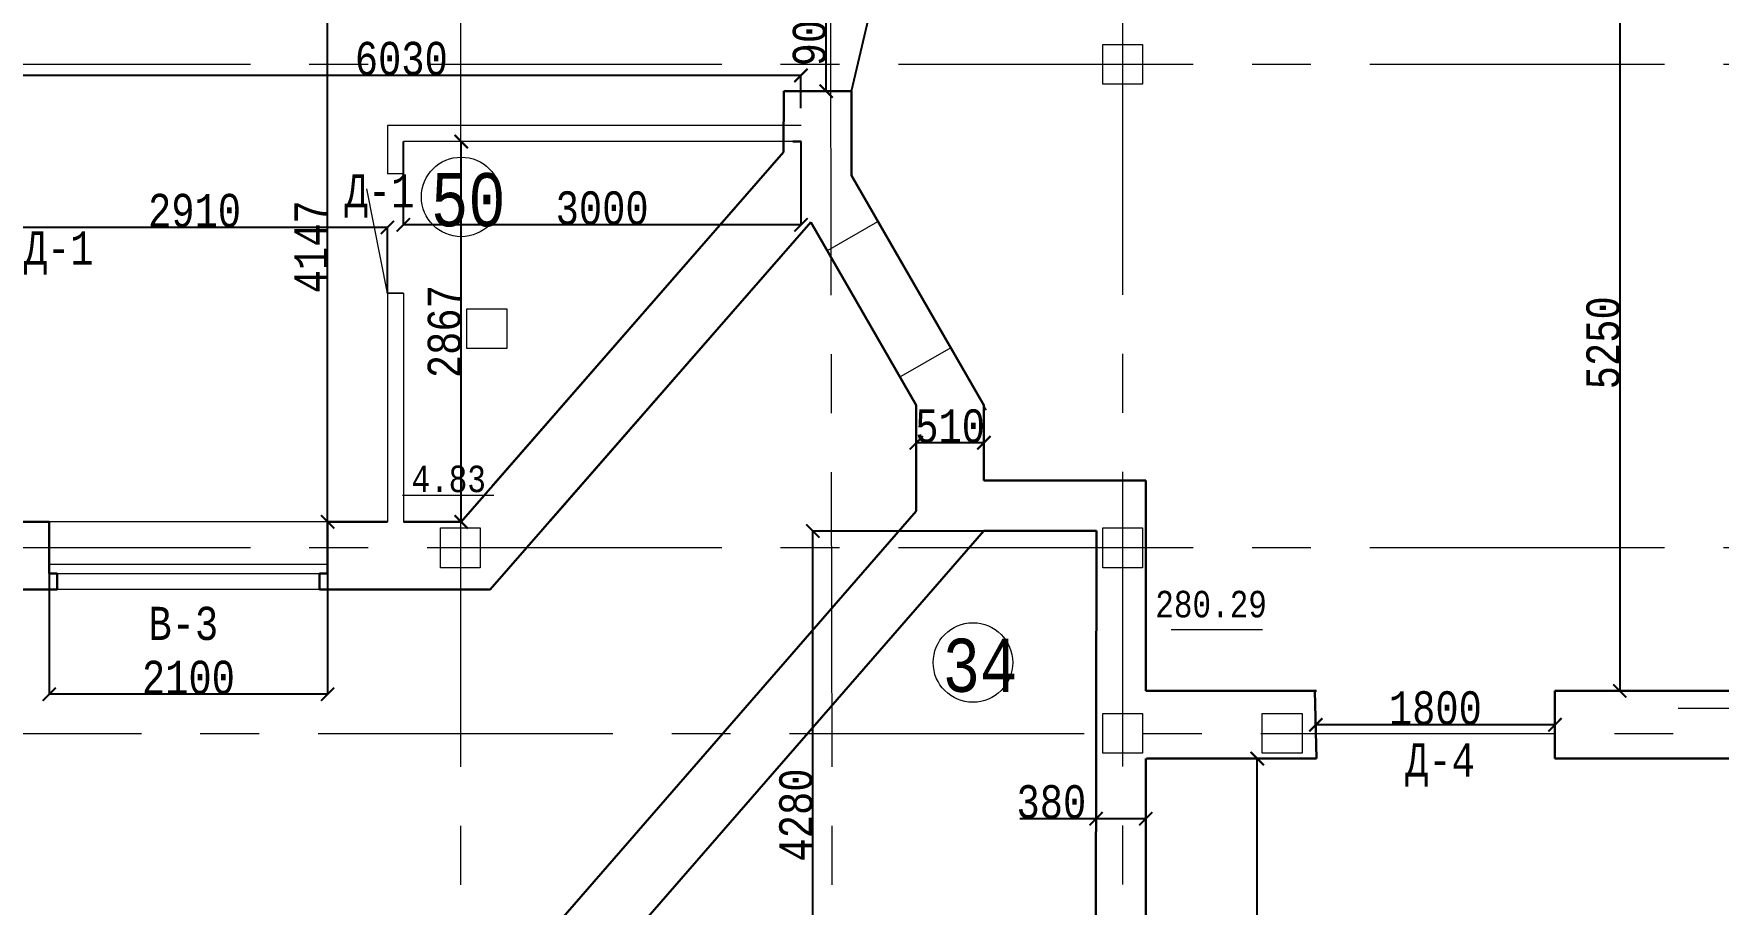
# Model space of a CAD drawing. Header units: millimetres. Extents: x -689206 to 4969298, y -1019800 to 703299.
# Drawn here: x 59896 to 72604, y -639095 to -632532 of the extents above; entities that cross this region are included whole.
import ezdxf

# ---------------------------------------------------------------- set-up
doc = ezdxf.new("R2010")
doc.units = ezdxf.units.MM
doc.linetypes.add('JIS_02_4.0', pattern=[5.5, 4, -1.5])
doc.linetypes.add('осеваяX2', pattern=[101.6, 63.5, -12.7, 12.7, -12.7])
for name, color, linetype, lineweight in [('несущие', 7, 'Continuous', 30), ('ОКНА', 250, 'Continuous', 20), ('ПЕРЕГОРОДКИ', 252, 'Continuous', 9), ('РАЗМЕРЫ', 7, 'Continuous', 9), ('сваи', 7, 'JIS_02_4.0', 30), ('стены', 7, 'Continuous', 20)]:
    doc.layers.add(name, color=color, linetype=linetype, lineweight=lineweight)
doc.layers.add('четотам', color=7, linetype='Continuous')
doc.styles.add('Аннотативный', font='isocteur.ttf', dxfattribs={"width": 0.7, "height": 250})
doc.dimstyles.new('Аннотативный', dxfattribs={"dimscale": 0, "dimtxt": 250, "dimasz": 100, "dimexe": 1.25, "dimexo": 0.625, "dimtad": 1, "dimdec": 0, "dimtxsty": 'Аннотативный', "dimblk": 'ARCHTICK', "dimcen": 2.5, "dimadec": 0, "dimazin": 0, "dimtfac": 1, "dimtdec": 0, "dimtmove": 0, "dimatfit": 3, "dimfxl": 1, "dimarcsym": 0})

# ---------------------------------------------------------------- blocks, each defined once
blk = doc.blocks.new('_ArchTick')
at = {"color": 0, "linetype": 'ByBlock', "const_width": 0.15}
blk.add_lwpolyline([(-0.5, -0.5), (0.5, 0.5)], dxfattribs=at)
blk = doc.blocks.new('*D2742')
at = {"layer": 'Defpoints', "color": 0, "lineweight": 5, "transparency": 16777216}
for p in [(69568, -637742), (69568, -637780), (71372, -637742)]:
    blk.add_point(p, dxfattribs=at)
at = {"layer": 'стены', "color": 0, "lineweight": -2, "transparency": 16777216}
for p, q in [((69568, -637779), (69568, -637741)), ((71372, -637742), (69568, -637742)), ((71372, -637741), (71372, -637741))]:
    blk.add_line(p, q, dxfattribs=at)
at = {"layer": 'стены', "color": 0, "lineweight": -2, "transparency": 16777216, "xscale": 100, "yscale": 100, "zscale": 100, "rotation": 180}
blk.add_blockref('_ArchTick', (69568, -637742), dxfattribs=at)
at = {"layer": 'стены', "color": 0, "lineweight": -2, "transparency": 16777216, "xscale": 100, "yscale": 100, "zscale": 100}
blk.add_blockref('_ArchTick', (71372, -637742), dxfattribs=at)
at = {"layer": 'стены', "color": 0, "lineweight": 5, "transparency": 16777216, "insert": (70470, -637616), "char_height": 250, "attachment_point": 5, "style": 'Аннотативный'}
blk.add_mtext('1800', dxfattribs=at)
blk = doc.blocks.new('*D2760')
at = {"layer": 'Defpoints', "color": 0, "lineweight": 5, "transparency": 16777216}
for p in [(59655, -633992), (59655, -634489), (62564, -634489)]:
    blk.add_point(p, dxfattribs=at)
at = {"layer": 'стены', "color": 0, "lineweight": -2, "transparency": 16777216}
for p, q in [((59655, -634488), (59655, -633991)), ((62564, -633992), (59655, -633992)), ((62564, -634488), (62564, -633991))]:
    blk.add_line(p, q, dxfattribs=at)
at = {"layer": 'стены', "color": 0, "lineweight": -2, "transparency": 16777216, "xscale": 100, "yscale": 100, "zscale": 100, "rotation": 180}
blk.add_blockref('_ArchTick', (59655, -633992), dxfattribs=at)
at = {"layer": 'стены', "color": 0, "lineweight": -2, "transparency": 16777216, "xscale": 100, "yscale": 100, "zscale": 100}
blk.add_blockref('_ArchTick', (62564, -633992), dxfattribs=at)
at = {"layer": 'стены', "color": 0, "lineweight": 5, "transparency": 16777216, "insert": (61109, -633866), "char_height": 250, "attachment_point": 5, "style": 'Аннотативный'}
blk.add_mtext('2910', dxfattribs=at)
blk = doc.blocks.new('*D2761')
at = {"layer": 'Defpoints', "color": 0, "lineweight": 5, "transparency": 16777216}
for p in [(65874, -632065), (65874, -632065), (65874, -632965)]:
    blk.add_point(p, dxfattribs=at)
at = {"layer": 'стены', "color": 0, "lineweight": -2, "transparency": 16777216}
for p, q in [((65874, -632965), (65874, -632065)), ((65875, -632065), (65875, -632065)), ((65875, -632965), (65875, -632965))]:
    blk.add_line(p, q, dxfattribs=at)
at = {"layer": 'стены', "color": 0, "lineweight": -2, "transparency": 16777216, "xscale": 100, "yscale": 100, "zscale": 100}
for p, rotation in [((65874, -632065), 90), ((65874, -632965), 270)]:
    blk.add_blockref('_ArchTick', p, dxfattribs=dict(at, rotation=rotation))
at = {"layer": 'стены', "color": 0, "lineweight": 5, "transparency": 16777216, "insert": (65749, -632515), "char_height": 250, "attachment_point": 5, "rotation": 90, "style": 'Аннотативный'}
blk.add_mtext('900', dxfattribs=at)
blk = doc.blocks.new('*D2763')
at = {"layer": 'Defpoints', "color": 0, "lineweight": 5, "transparency": 16777216}
for p in [(59655, -632846), (65684, -633095), (59655, -633225)]:
    blk.add_point(p, dxfattribs=at)
at = {"layer": 'стены', "color": 0, "lineweight": -2, "transparency": 16777216}
for p, q in [((59655, -633224), (59655, -632844)), ((65684, -632846), (59655, -632846)), ((65684, -633094), (65684, -632844))]:
    blk.add_line(p, q, dxfattribs=at)
at = {"layer": 'стены', "color": 0, "lineweight": -2, "transparency": 16777216, "xscale": 100, "yscale": 100, "zscale": 100, "rotation": 180}
blk.add_blockref('_ArchTick', (59655, -632846), dxfattribs=at)
at = {"layer": 'стены', "color": 0, "lineweight": -2, "transparency": 16777216, "xscale": 100, "yscale": 100, "zscale": 100}
blk.add_blockref('_ArchTick', (65684, -632846), dxfattribs=at)
at = {"layer": 'стены', "color": 0, "lineweight": 5, "transparency": 16777216, "insert": (62669, -632720), "char_height": 250, "attachment_point": 5, "style": 'Аннотативный'}
blk.add_mtext('6030', dxfattribs=at)
blk = doc.blocks.new('*D2765')
at = {"layer": 'Defpoints', "color": 0, "lineweight": 5, "transparency": 16777216}
for p in [(62113, -632065), (62113, -632065), (62113, -636212)]:
    blk.add_point(p, dxfattribs=at)
at = {"layer": 'РАЗМЕРЫ', "color": 0, "lineweight": -2, "transparency": 16777216}
for p, q in [((62113, -632065), (62114, -632065)), ((62113, -636212), (62113, -632065)), ((62113, -636212), (62114, -636212))]:
    blk.add_line(p, q, dxfattribs=at)
at = {"layer": 'РАЗМЕРЫ', "color": 0, "lineweight": -2, "transparency": 16777216, "xscale": 100, "yscale": 100, "zscale": 100}
for p, rotation in [((62113, -632065), 90), ((62113, -636212), 270)]:
    blk.add_blockref('_ArchTick', p, dxfattribs=dict(at, rotation=rotation))
at = {"layer": 'РАЗМЕРЫ', "color": 0, "lineweight": 5, "transparency": 16777216, "insert": (61987, -634138), "char_height": 250, "attachment_point": 5, "rotation": 90, "style": 'Аннотативный'}
blk.add_mtext('4147', dxfattribs=at)
blk = doc.blocks.new('*D2804')
at = {"layer": 'Defpoints', "color": 0, "linetype": 'ByBlock', "lineweight": 5, "transparency": 16777216}
for p in [(60013, -636212), (62113, -636212), (60013, -637512)]:
    blk.add_point(p, dxfattribs=at)
at = {"layer": 'РАЗМЕРЫ', "color": 0, "linetype": 'ByBlock', "lineweight": -2, "transparency": 16777216}
for p, q in [((60013, -636213), (60013, -637513)), ((62113, -636213), (62113, -637513)), ((62113, -637512), (60013, -637512))]:
    blk.add_line(p, q, dxfattribs=at)
at = {"layer": 'РАЗМЕРЫ', "color": 0, "linetype": 'ByBlock', "lineweight": -2, "transparency": 16777216, "xscale": 100, "yscale": 100, "zscale": 100, "rotation": 180}
blk.add_blockref('_ArchTick', (60013, -637512), dxfattribs=at)
at = {"layer": 'РАЗМЕРЫ', "color": 0, "linetype": 'ByBlock', "lineweight": -2, "transparency": 16777216, "xscale": 100, "yscale": 100, "zscale": 100}
blk.add_blockref('_ArchTick', (62113, -637512), dxfattribs=at)
at = {"layer": 'РАЗМЕРЫ', "color": 0, "linetype": 'ByBlock', "lineweight": 9, "transparency": 16777216, "insert": (61063, -637386), "char_height": 250, "attachment_point": 5, "style": 'Аннотативный'}
blk.add_mtext('2100', dxfattribs=at)
blk = doc.blocks.new('*D2809')
at = {"layer": 'Defpoints', "color": 0, "linetype": 'ByBlock', "lineweight": 5, "transparency": 16777216}
for p in [(62684, -633345), (65684, -633345), (62684, -633973)]:
    blk.add_point(p, dxfattribs=at)
at = {"layer": 'РАЗМЕРЫ', "color": 0, "linetype": 'ByBlock', "lineweight": -2, "transparency": 16777216}
for p, q in [((62684, -633345), (62684, -633974)), ((65684, -633345), (65684, -633974)), ((65684, -633973), (62684, -633973))]:
    blk.add_line(p, q, dxfattribs=at)
at = {"layer": 'РАЗМЕРЫ', "color": 0, "linetype": 'ByBlock', "lineweight": -2, "transparency": 16777216, "xscale": 100, "yscale": 100, "zscale": 100, "rotation": 180}
blk.add_blockref('_ArchTick', (62684, -633973), dxfattribs=at)
at = {"layer": 'РАЗМЕРЫ', "color": 0, "linetype": 'ByBlock', "lineweight": -2, "transparency": 16777216, "xscale": 100, "yscale": 100, "zscale": 100}
blk.add_blockref('_ArchTick', (65684, -633973), dxfattribs=at)
at = {"layer": 'РАЗМЕРЫ', "color": 0, "linetype": 'ByBlock', "lineweight": 5, "transparency": 16777216, "insert": (64184, -633847), "char_height": 250, "attachment_point": 5, "style": 'Аннотативный'}
blk.add_mtext('3000', dxfattribs=at)
blk = doc.blocks.new('*D2810')
at = {"layer": 'Defpoints', "color": 0, "linetype": 'ByBlock', "lineweight": 5, "transparency": 16777216}
for p in [(63121, -633345), (63121, -633345), (63121, -636212)]:
    blk.add_point(p, dxfattribs=at)
at = {"layer": 'РАЗМЕРЫ', "color": 0, "linetype": 'ByBlock', "lineweight": -2, "transparency": 16777216}
for p, q in [((63121, -633345), (63122, -633345)), ((63121, -636212), (63121, -633345)), ((63121, -636212), (63122, -636212))]:
    blk.add_line(p, q, dxfattribs=at)
at = {"layer": 'РАЗМЕРЫ', "color": 0, "linetype": 'ByBlock', "lineweight": -2, "transparency": 16777216, "xscale": 100, "yscale": 100, "zscale": 100}
for p, rotation in [((63121, -633345), 90), ((63121, -636212), 270)]:
    blk.add_blockref('_ArchTick', p, dxfattribs=dict(at, rotation=rotation))
at = {"layer": 'РАЗМЕРЫ', "color": 0, "linetype": 'ByBlock', "lineweight": 5, "transparency": 16777216, "insert": (62995, -634778), "char_height": 250, "attachment_point": 5, "rotation": 90, "style": 'Аннотативный'}
blk.add_mtext('2867', dxfattribs=at)
blk = doc.blocks.new('*D2860')
at = {"layer": 'Defpoints', "color": 0, "linetype": 'ByBlock', "lineweight": 5, "transparency": 16777216}
for p in [(68899, -637997), (69126, -637997), (68898, -645057)]:
    blk.add_point(p, dxfattribs=at)
at = {"layer": 'РАЗМЕРЫ', "color": 0, "linetype": 'ByBlock', "lineweight": -2, "transparency": 16777216}
for p, q in [((68899, -637997), (69127, -637997)), ((69125, -645057), (69126, -637997)), ((68899, -645057), (69127, -645057))]:
    blk.add_line(p, q, dxfattribs=at)
at = {"layer": 'РАЗМЕРЫ', "color": 0, "linetype": 'ByBlock', "lineweight": -2, "transparency": 16777216, "xscale": 100, "yscale": 100, "zscale": 100}
for p, rotation in [((69126, -637997), 89.99630299813984), ((69125, -645057), 269.9963029981398)]:
    blk.add_blockref('_ArchTick', p, dxfattribs=dict(at, rotation=rotation))
at = {"layer": 'РАЗМЕРЫ', "color": 0, "linetype": 'ByBlock', "lineweight": 5, "transparency": 16777216, "insert": (69000, -641527), "char_height": 250, "attachment_point": 5, "rotation": 89.9963, "style": 'Аннотативный'}
blk.add_mtext('7060', dxfattribs=at)
blk = doc.blocks.new('*D2862')
at = {"layer": 'Defpoints', "color": 0, "linetype": 'ByBlock', "lineweight": 5, "transparency": 16777216}
for p in [(67910, -638450), (67910, -638450), (68285, -638451)]:
    blk.add_point(p, dxfattribs=at)
at = {"layer": 'РАЗМЕРЫ', "color": 0, "linetype": 'ByBlock', "lineweight": -2, "transparency": 16777216}
for p, q in [((67910, -638450), (67336, -638450)), ((67910, -638449), (67910, -638449)), ((68285, -638450), (67910, -638450)), ((68285, -638450), (68285, -638449))]:
    blk.add_line(p, q, dxfattribs=at)
at = {"layer": 'РАЗМЕРЫ', "color": 0, "linetype": 'ByBlock', "lineweight": -2, "transparency": 16777216, "xscale": 100, "yscale": 100, "zscale": 100, "rotation": 180}
blk.add_blockref('_ArchTick', (67910, -638450), dxfattribs=at)
at = {"layer": 'РАЗМЕРЫ', "color": 0, "linetype": 'ByBlock', "lineweight": -2, "transparency": 16777216, "xscale": 100, "yscale": 100, "zscale": 100}
blk.add_blockref('_ArchTick', (68285, -638450), dxfattribs=at)
at = {"layer": 'РАЗМЕРЫ', "color": 0, "linetype": 'ByBlock', "lineweight": 5, "transparency": 16777216, "insert": (67573, -638324), "char_height": 250, "attachment_point": 5, "style": 'Аннотативный'}
blk.add_mtext('380', dxfattribs=at)
blk = doc.blocks.new('*D2833')
at = {"layer": 'Defpoints', "color": 0, "linetype": 'ByBlock', "lineweight": 5, "transparency": 16777216}
for p in [(66554, -635616), (66554, -635616), (67064, -635616)]:
    blk.add_point(p, dxfattribs=at)
at = {"layer": 'несущие', "color": 0, "linetype": 'ByBlock', "lineweight": -2, "transparency": 16777216}
for p, q in [((66554, -635616), (66554, -635615)), ((67064, -635616), (66554, -635616)), ((67064, -635616), (67064, -635615))]:
    blk.add_line(p, q, dxfattribs=at)
at = {"layer": 'несущие', "color": 0, "linetype": 'ByBlock', "lineweight": -2, "transparency": 16777216, "xscale": 100, "yscale": 100, "zscale": 100, "rotation": 180}
blk.add_blockref('_ArchTick', (66554, -635616), dxfattribs=at)
at = {"layer": 'несущие', "color": 0, "linetype": 'ByBlock', "lineweight": -2, "transparency": 16777216, "xscale": 100, "yscale": 100, "zscale": 100}
blk.add_blockref('_ArchTick', (67064, -635616), dxfattribs=at)
at = {"layer": 'несущие', "color": 0, "linetype": 'ByBlock', "lineweight": 5, "transparency": 16777216, "insert": (66809, -635491), "char_height": 250, "attachment_point": 5, "style": 'Аннотативный'}
blk.add_mtext('510', dxfattribs=at)
blk = doc.blocks.new('*D2920')
at = {"layer": 'Defpoints', "color": 0, "lineweight": 5, "ltscale": 150, "transparency": 16777216}
for p in [(65773, -636281), (67914, -636281), (67906, -640564)]:
    blk.add_point(p, dxfattribs=at)
at = {"layer": 'РАЗМЕРЫ', "color": 0, "lineweight": -2, "ltscale": 150, "transparency": 16777216}
for p, q in [((67914, -636281), (65772, -636281)), ((65773, -640564), (65773, -636281)), ((67905, -640564), (65772, -640564))]:
    blk.add_line(p, q, dxfattribs=at)
at = {"layer": 'РАЗМЕРЫ', "color": 0, "lineweight": -2, "ltscale": 150, "transparency": 16777216, "xscale": 100, "yscale": 100, "zscale": 100}
for p, rotation in [((65773, -636281), 90), ((65773, -640564), 270)]:
    blk.add_blockref('_ArchTick', p, dxfattribs=dict(at, rotation=rotation))
at = {"layer": 'РАЗМЕРЫ', "color": 0, "lineweight": 5, "ltscale": 150, "transparency": 16777216, "insert": (65647, -638422), "char_height": 250, "attachment_point": 5, "rotation": 90, "style": 'Аннотативный'}
blk.add_mtext('4280', dxfattribs=at)
blk = doc.blocks.new('*D2912')
at = {"layer": 'Defpoints', "color": 0, "lineweight": 5, "ltscale": 15000, "transparency": 16777216}
for p in [(72794, -637997), (72794, -637997), (72794, -643560)]:
    blk.add_point(p, dxfattribs=at)
at = {"layer": 'сваи', "color": 0, "lineweight": -2, "ltscale": 15000, "transparency": 16777216}
for p, q in [((72794, -643560), (72794, -637997)), ((72795, -637997), (72796, -637997)), ((72795, -643560), (72796, -643560))]:
    blk.add_line(p, q, dxfattribs=at)
at = {"layer": 'сваи', "color": 0, "lineweight": -2, "ltscale": 15000, "transparency": 16777216, "xscale": 100, "yscale": 100, "zscale": 100}
for p, rotation in [((72794, -637997), 90), ((72794, -643560), 270)]:
    blk.add_blockref('_ArchTick', p, dxfattribs=dict(at, rotation=rotation))
at = {"layer": 'сваи', "color": 0, "lineweight": 5, "ltscale": 15000, "transparency": 16777216, "insert": (72669, -640778), "char_height": 250, "attachment_point": 5, "rotation": 90, "style": 'Аннотативный'}
blk.add_mtext('5560', dxfattribs=at)
blk = doc.blocks.new('*D2939')
at = {"layer": 'Defpoints', "color": 0, "linetype": 'ByBlock', "lineweight": 5, "ltscale": 35, "transparency": 16777216}
for p in [(71444, -632237), (71444, -637487), (71861, -637487)]:
    blk.add_point(p, dxfattribs=at)
at = {"layer": 'РАЗМЕРЫ', "color": 0, "linetype": 'ByBlock', "lineweight": -2, "ltscale": 35, "transparency": 16777216}
for p, q in [((71445, -632237), (71863, -632237)), ((71861, -632237), (71861, -637487)), ((71445, -637487), (71863, -637487))]:
    blk.add_line(p, q, dxfattribs=at)
at = {"layer": 'РАЗМЕРЫ', "color": 0, "linetype": 'ByBlock', "lineweight": -2, "ltscale": 35, "transparency": 16777216, "xscale": 100, "yscale": 100, "zscale": 100}
for p, rotation in [((71861, -632237), 90), ((71861, -637487), 270)]:
    blk.add_blockref('_ArchTick', p, dxfattribs=dict(at, rotation=rotation))
at = {"layer": 'РАЗМЕРЫ', "color": 0, "linetype": 'ByBlock', "lineweight": 5, "ltscale": 35, "transparency": 16777216, "insert": (71736, -634862), "char_height": 250, "attachment_point": 5, "rotation": 90, "style": 'Аннотативный'}
blk.add_mtext('5250', dxfattribs=at)

msp = doc.modelspace()

# ---------------------------------------------------------------- linework, layer by layer
at = {"layer": 'ОКНА'}
msp.add_line((60012.7, -636602.1), (60012.7, -636532.1), dxfattribs=at)
at = {"layer": 'ОКНА', "lineweight": 13}
for p, q in [((60012.7, -636532.1), (62112.7, -636532.1)), ((60072.7, -636602.1), (62052.7, -636602.1))]:
    msp.add_line(p, q, dxfattribs=at)
at = {"layer": 'ПЕРЕГОРОДКИ', "color": 18, "linetype": 'ByBlock', "lineweight": 13, "true_color": 0x000000}
msp.add_line((66064.2, -632964.9), (66266.1, -632110.7), dxfattribs=at)
at = {"layer": 'ПЕРЕГОРОДКИ', "color": 0}
for p, q in [((62684.2, -633588.6), (62564.2, -633588.6)), ((62684.2, -634488.6), (62564.2, -634488.6))]:
    msp.add_line(p, q, dxfattribs=at)
at = {"layer": 'ПЕРЕГОРОДКИ', "color": 0, "lineweight": 13}
msp.add_line((62564.2, -634488.6), (62684.2, -634488.6), dxfattribs=at)
at = {"layer": 'РАЗМЕРЫ', "linetype": 'осеваяX2', "lineweight": 5, "ltscale": 35}
for p, q in [((65866.3, -607389.5), (65946.3, -657227.2)), ((68110.3, -607385.9), (68110.3, -657227.2)), ((111314.2, -632762.9), (44261.5, -632762.9)), ((111314.2, -636407.6), (44261.5, -636407.6))]:
    msp.add_line(p, q, dxfattribs=at)
at = {"layer": 'РАЗМЕРЫ', "linetype": 'ByBlock', "lineweight": 30, "ltscale": 35}
for p, q in [((65554.2, -632964.9), (65551.7, -633426)), ((66064.2, -632964.9), (65554.2, -632964.9))]:
    msp.add_line(p, q, dxfattribs=at)
at = {"layer": 'РАЗМЕРЫ', "lineweight": 30}
for p, q in [((65551.7, -633426), (63120.6, -636212.1)), ((65757.2, -633951.6), (63339.8, -636722.1)), ((60012.7, -636602.1), (60072.7, -636602.1)), ((60072.7, -636602.1), (60072.7, -636722.1)), ((62112.7, -636602.1), (62052.7, -636602.1)), ((62052.7, -636602.1), (62052.7, -636722.1))]:
    msp.add_line(p, q, dxfattribs=at)
at = {"layer": 'РАЗМЕРЫ', "linetype": 'ByBlock', "lineweight": 15, "ltscale": 35}
for p, q in [((66260.2, -633949.6), (65882.1, -634167.9)), ((66814.2, -634898.9), (66436.1, -635117.2))]:
    msp.add_line(p, q, dxfattribs=at)
at = {"layer": 'РАЗМЕРЫ', "linetype": 'ByBlock', "lineweight": 20}
for p, q in [((66260.2, -633949.6), (67020.2, -635265.9)), ((67020.2, -635265.9), (67080.2, -635369.9)), ((72301, -637616.9), (73651, -637616.9))]:
    msp.add_line(p, q, dxfattribs=at)
at = {"layer": 'РАЗМЕРЫ'}
for p, q in [((62677.7, -636012), (63366.9, -636012)), ((68476.6, -637023.4), (69165.9, -637023.4))]:
    msp.add_line(p, q, dxfattribs=at)
at = {"layer": 'РАЗМЕРЫ', "lineweight": 13}
for p, q in [((62112.7, -636212.1), (60012.7, -636212.1)), ((62112.7, -636722.1), (60072.7, -636722.1))]:
    msp.add_line(p, q, dxfattribs=at)
at = {"layer": 'стены', "linetype": 'осеваяX2', "lineweight": 5, "ltscale": 35}
for p, q in [((63114.2, -607389.5), (63114.2, -657227.2)), ((44261.5, -637806.9), (111314.2, -637806.9))]:
    msp.add_line(p, q, dxfattribs=at)
at = {"layer": 'стены', "color": 7, "lineweight": 25, "true_color": 0xffffff}
msp.add_line((66064.2, -632964.9), (66266.1, -632110.7), dxfattribs=at)
at = {"layer": 'стены', "lineweight": 30}
for p, q in [((65684.2, -632964.9), (66064.2, -632964.9)), ((66064.2, -633344.9), (66064.2, -632964.9)), ((65684.2, -633344.9), (65622.5, -633344.9)), ((66064.2, -633344.9), (66064.2, -633599.9)), ((65551.7, -633426), (63352.8, -635946)), ((66064.2, -633599.9), (67064.2, -635331.9)), ((65757.2, -633951.6), (63784.8, -636212.1)), ((65757.2, -633951.6), (63794.5, -636201)), ((66554.2, -635331.9), (65757.2, -633951.6)), ((66554.2, -636131.9), (66554.2, -635331.9)), ((67064.2, -635331.9), (67064.2, -635900.8)), ((67064.2, -635900.8), (68284.9, -635900.8)), ((68284.9, -635900.8), (68284.9, -637486.9)), ((62804.2, -640437.4), (66554.2, -636131.9)), ((59654.8, -636212.1), (60012.7, -636212.1)), ((60012.7, -636602.1), (60012.7, -636212.1)), ((62112.7, -636212.1), (62564.2, -636212.1)), ((62112.7, -636212.1), (62112.7, -636602.1)), ((62684.2, -636212.1), (63120.6, -636212.1)), ((66696.8, -636702.6), (67064.2, -636280.8)), ((67064.2, -636280.8), (67914.2, -636280.8)), ((67914.2, -636280.8), (67908.2, -639302.6)), ((63645.1, -640206.3), (66696.8, -636702.6)), ((60072.7, -636722.1), (59784.8, -636722.1)), ((63339.8, -636722.1), (62052.7, -636722.1)), ((68284.9, -637486.9), (69572.2, -637486.9)), ((69572.2, -637996.9), (69561.5, -637486.9)), ((71372.2, -637486.9), (75139.7, -637486.9)), ((71372.2, -637486.9), (71372.2, -637996.9)), ((68284.9, -637996.8), (68284.9, -639302.6)), ((68290.8, -637996.8), (69572.2, -637996.9)), ((71372.2, -637996.9), (72984.2, -637996.9))]:
    msp.add_line(p, q, dxfattribs=at)
at = {"layer": 'стены', "lineweight": 13}
for p, q in [((62564.2, -633224.9), (62564.2, -633588.6)), ((65684.2, -633224.9), (62564.2, -633224.9)), ((65684.2, -633344.9), (62684.2, -633344.9)), ((62684.2, -633344.9), (62684.2, -633588.6)), ((62564.2, -634488.6), (62564.2, -636212.1)), ((62684.2, -634488.6), (62684.2, -636212.1))]:
    msp.add_line(p, q, dxfattribs=at)
at = {"layer": 'стены', "lineweight": 9}
msp.add_line((62564.2, -634488.6), (62408.8, -633702.5), dxfattribs=at)
at = {"layer": 'стены'}
for p, q in [((66554.2, -635331.9), (66054.2, -634465.9)), ((67064.2, -635331.9), (66564.2, -634465.9)), ((66554.2, -636131.9), (66554.2, -635331.9)), ((66554.2, -636131.9), (66554.2, -635331.9)), ((67064.2, -635331.9), (67064.2, -635900.8)), ((67064.2, -635331.9), (67064.2, -635900.8)), ((62804.2, -640437.4), (66554.2, -636131.9)), ((62804.2, -640437.4), (66554.2, -636131.9))]:
    msp.add_line(p, q, dxfattribs=at)
at = {"layer": 'стены', "lineweight": 20}
for points in [[(67960.3, -632612.9), (68260.3, -632612.9), (68260.3, -632912.9), (67960.3, -632912.9)], [(63164.2, -634604.9), (63464.2, -634604.9), (63464.2, -634904.9), (63164.2, -634904.9)], [(62964.2, -636257.6), (63264.2, -636257.6), (63264.2, -636557.6), (62964.2, -636557.6)], [(67960.3, -636257.6), (68260.3, -636257.6), (68260.3, -636557.6), (67960.3, -636557.6)], [(67960.3, -637656.9), (68260.3, -637656.9), (68260.3, -637956.9), (67960.3, -637956.9)], [(69164.2, -637655.9), (69464.2, -637655.9), (69464.2, -637955.9), (69164.2, -637955.9)]]:
    msp.add_lwpolyline(points, close=True, dxfattribs=at)
at = {"layer": 'четотам', "lineweight": 13}
for centre in [(63120.6, -633762.6), (66981.5, -637272.6)]:
    msp.add_circle(centre, 300, dxfattribs=at)

# ---------------------------------------------------------------- texts
at = {"layer": 'РАЗМЕРЫ', "lineweight": 20, "ltscale": 150, "char_height": 250, "width": 922.913, "attachment_point": 1, "style": 'Аннотативный'}
for s, insert in [('Д-1', (62241.5, -633592)), ('Д-1', (59821.5, -634022)), ('В-3', (60761.5, -636852.6)), ('Д-4', (70241.5, -637882))]:
    msp.add_mtext(s, dxfattribs=dict(at, insert=insert))
at = {"layer": 'РАЗМЕРЫ', "lineweight": 13, "ltscale": 150, "char_height": 401.1, "width": 1460, "attachment_point": 1, "style": 'Аннотативный'}
for s, insert in [('50', (62892.6, -633582.7)), ('34', (66753.4, -637092.7))]:
    msp.add_mtext(s, dxfattribs=dict(at, insert=insert))
at = {"layer": 'РАЗМЕРЫ', "char_height": 200, "width": 656.117, "attachment_point": 1, "style": 'Аннотативный'}
for s, insert in [('4.83', (62745.9, -635788)), ('280.29', (68356.9, -636732.2))]:
    msp.add_mtext(s, dxfattribs=dict(at, insert=insert))

# ---------------------------------------------------------------- dimensions: what is measured, and where the dimension line sits
at = {"layer": 'несущие', "color": 18, "linetype": 'ByBlock', "lineweight": 5, "true_color": 0x000000}
dim = msp.add_linear_dim(base=(66554.2, -635616.4), p1=(67064.2, -635616.4), p2=(66554.2, -635616.4), dimstyle='Аннотативный', dxfattribs=at)
dim.commit()
dim.dimension.update_dxf_attribs({"geometry": '*D2833', "text_midpoint": (66809.2, -635490.7)})
at = {"layer": 'РАЗМЕРЫ', "lineweight": 5}
dim = msp.add_linear_dim(base=(62112.7, -632064.9), p1=(62112.7, -636212.1), p2=(62112.7, -632064.9), angle=90, dimstyle='Аннотативный', dxfattribs=at)
dim.commit()
dim.dimension.update_dxf_attribs({"geometry": '*D2765', "text_midpoint": (61987.1, -634138.5)})
at = {"layer": 'РАЗМЕРЫ', "linetype": 'ByBlock', "lineweight": 5, "ltscale": 35}
dim = msp.add_linear_dim(base=(71861.5, -637486.9), p1=(71444.2, -632236.9), p2=(71444.2, -637486.9), angle=90, dimstyle='Аннотативный', dxfattribs=at)
dim.commit()
dim.dimension.update_dxf_attribs({"geometry": '*D2939', "text_midpoint": (71735.8, -634861.9)})
at = {"layer": 'РАЗМЕРЫ', "color": 18, "linetype": 'ByBlock', "lineweight": 5, "true_color": 0x000000}
dim = msp.add_linear_dim(base=(62684.2, -633972.8), p1=(65684.2, -633344.9), p2=(62684.2, -633344.9), dimstyle='Аннотативный', dxfattribs=at)
dim.commit()
dim.dimension.update_dxf_attribs({"geometry": '*D2809', "text_midpoint": (64184.2, -633972.8), "dimtype": 160})
dim = msp.add_linear_dim(base=(63120.6, -633344.9), p1=(63120.6, -636212.1), p2=(63120.6, -633344.9), angle=90, dimstyle='Аннотативный', dxfattribs=at)
dim.commit()
dim.dimension.update_dxf_attribs({"geometry": '*D2810', "text_midpoint": (62995, -634778.5)})
at = {"layer": 'РАЗМЕРЫ', "color": 18, "linetype": 'ByBlock', "lineweight": 9, "true_color": 0x000000}
dim = msp.add_linear_dim(base=(60012.7, -637511.6), p1=(62112.7, -636212.1), p2=(60012.7, -636212.1), dimstyle='Аннотативный', dxfattribs=at)
dim.commit()
dim.dimension.update_dxf_attribs({"geometry": '*D2804', "text_midpoint": (61062.7, -637386)})
at = {"layer": 'РАЗМЕРЫ', "lineweight": 5, "ltscale": 150}
dim = msp.add_linear_dim(base=(65773, -636280.8), p1=(67905.7, -640564.1), p2=(67914.2, -636280.8), angle=90, text='4280', dimstyle='Аннотативный', dxfattribs=at)
dim.commit()
dim.dimension.update_dxf_attribs({"geometry": '*D2920', "text_midpoint": (65647.3, -638422.4)})
at = {"layer": 'РАЗМЕРЫ', "linetype": 'ByBlock', "lineweight": 5}
dim = msp.add_aligned_dim(p1=(68898.2, -645056.9), p2=(68898.6, -637996.8), distance=-227.2, dimstyle='Аннотативный', dxfattribs=at)
dim.commit()
dim.dimension.update_dxf_attribs({"geometry": '*D2860', "text_midpoint": (69000, -641526.9)})
at = {"layer": 'РАЗМЕРЫ', "color": 18, "linetype": 'ByBlock', "lineweight": 5, "true_color": 0x000000}
dim = msp.add_linear_dim(base=(67909.9, -638449.8), p1=(68284.9, -638450.5), p2=(67909.9, -638449.8), text='380', dimstyle='Аннотативный', dxfattribs=at)
dim.commit()
dim.dimension.update_dxf_attribs({"geometry": '*D2862', "text_midpoint": (67573, -638324.2)})
at = {"layer": 'сваи', "lineweight": 5, "ltscale": 15000}
dim = msp.add_linear_dim(base=(72794.3, -637996.9), p1=(72794.3, -643559.5), p2=(72794.3, -637996.9), angle=90, text='5560', dimstyle='Аннотативный', dxfattribs=at)
dim.commit()
dim.dimension.update_dxf_attribs({"geometry": '*D2912', "text_midpoint": (72668.7, -640778.2)})
at = {"layer": 'стены', "lineweight": 5}
dim = msp.add_linear_dim(base=(65874.2, -632064.9), p1=(65874.2, -632964.9), p2=(65874.2, -632064.9), angle=90, dimstyle='Аннотативный', dxfattribs=at)
dim.commit()
dim.dimension.update_dxf_attribs({"geometry": '*D2761', "text_midpoint": (65748.5, -632514.9)})
for base, p1, p2, text, picture, middle in [((59654.8, -632845.7), (65684.2, -633094.9), (59654.8, -633224.9), '6030', '*D2763', (62669.5, -632720)), ((59654.8, -633991.9), (62564.2, -634488.6), (59654.8, -634488.6), '2910', '*D2760', (61109.5, -633866.3)), ((69567.6, -637741.9), (71372.2, -637741.9), (69567.6, -637780), '1800', '*D2742', (70469.9, -637616.3))]:
    dim = msp.add_linear_dim(base=base, p1=p1, p2=p2, text=text, dimstyle='Аннотативный', dxfattribs=at)
    dim.commit()
    dim.dimension.update_dxf_attribs({"geometry": picture, "text_midpoint": middle})

doc.saveas('drawing.dxf')
